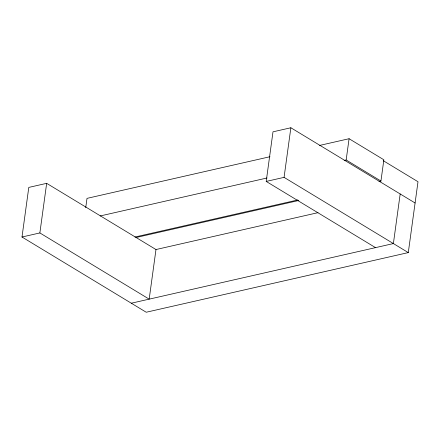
<?xml version="1.0" encoding="UTF-8"?>
<svg xmlns="http://www.w3.org/2000/svg" width="440" height="440" viewBox="0 0 440 440"><rect width="100%" height="100%" fill="white"/><g stroke="black" fill="none" stroke-linecap="round" stroke-linejoin="round"><path stroke-width="0.66" d="M383.218 160.666L418 181.731L408.293 252.593L146.223 312.241L22 237.012L28.793 187.407L46.662 183.337L155.98 249.541L318.027 212.663M155.98 249.541L149.182 299.145L39.87 232.941L46.662 183.337M85.729 207.669L87.005 198.369L269.984 156.722M375.518 247.632L266.206 181.429L272.998 131.824L290.868 127.76L415.091 202.989M408.293 252.593L284.07 177.364L290.868 127.76M349.074 138.721L383.856 159.786L380.947 181.044L346.165 159.979L349.074 138.721L319.583 145.431M400.18 193.963L393.388 243.568L131.312 303.215M100.177 215.963L267.075 177.98M344.152 160.435L346.165 159.979M22 237.012L39.87 232.941M266.206 181.429L284.07 177.364M134.959 237.028L297.836 199.958M378.934 181.5L380.947 181.044M136.103 237.507L298.82 200.47"/></g></svg>
